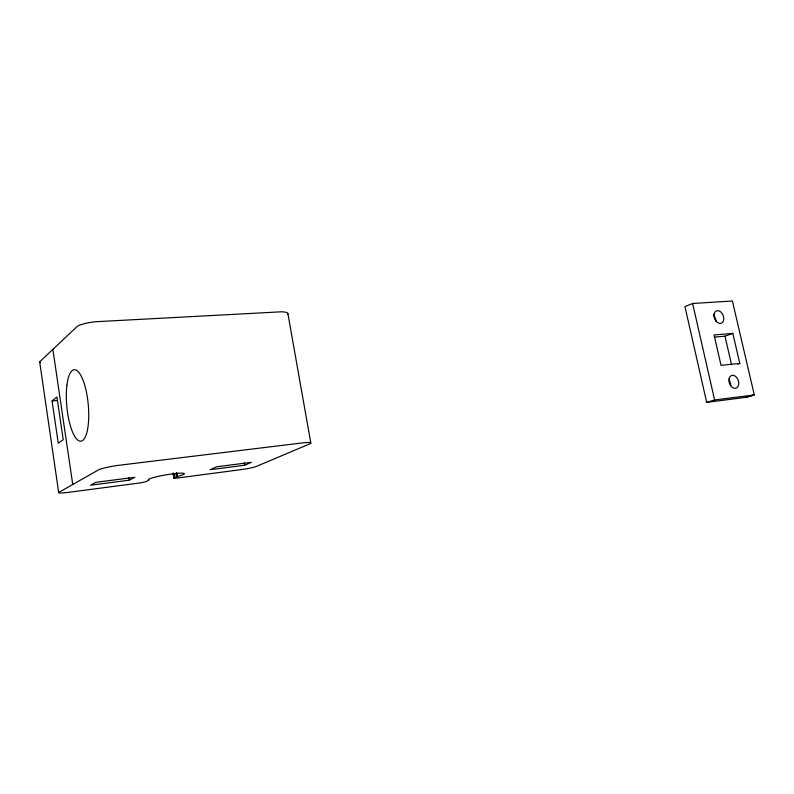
<?xml version="1.0" encoding="UTF-8"?>
<svg xmlns="http://www.w3.org/2000/svg" width="794" height="794" viewBox="0 0 794 794"><rect width="100%" height="100%" fill="white"/><g stroke="black" fill="none" stroke-linecap="round" stroke-linejoin="round"><path stroke-width="1.19" d="M40.166 362.64A12.466 2.491 -7.3 0 1 39.799 361.677L77.355 326.294A18.173 4.069 -7.3 0 1 95.856 321.719L280.897 311.824A16.148 3.533 -9.3 0 1 287.785 314.106M52.067 400.96L56.94 397.01L63.212 439.727L58.25 443.171L52.067 400.96L57.009 400.523M129.134 480.201L134.861 477.293L95.866 482.305L90.506 485.213L129.134 480.201L128.757 477.799M173.886 478.077L179.573 475.854A18.252 1.916 -9.6 0 0 172.328 473.909A18.252 1.916 -9.6 0 0 148.508 479.913L149.024 480.132L145.62 481.789L141.084 482.792L68.195 492.379A12.664 1.32 -9.2 0 1 58.816 492.389L98.972 469.631A18.48 2.154 -9.2 0 1 117.869 465.413L303.993 442.724A16.406 1.866 -10.2 0 1 310.196 443.707L256.601 466.316A11.235 1.151 -10.1 0 1 241.942 469.522L176.01 478.196L173.886 478.077L173.112 473.204M244.641 465.244L251.39 462.316L216.633 466.793L210.172 469.711L244.641 465.244L244.224 462.813M692.616 303.497L684.934 306.583L706.68 402.36L746.271 397.308L754.3 394.936L732.396 301.005L692.616 303.497L714.62 399.968L754.3 394.936M714.431 337.083L724.962 336.19L732.812 333.381L739.79 363.404L737.517 364.148M706.68 402.36L714.62 399.968M745.427 397.417L753.456 395.055M739.79 363.404L721.041 365.359L714.054 334.949L732.812 333.381M724.962 336.19L731.582 364.813M287.875 313.551L310.831 443.012M176.854 472.777L177.439 476.42M176.566 472.916L177.141 476.559M175.831 473.224L176.427 476.896M174.094 474.048L174.68 477.71M173.31 473.115L174.085 477.988M52.87 349.38L72.75 484.489M39.7 362.024L58.696 492.588M729.2 380.604A6.689 4.655 71 0 1 730.798 385.447M713.389 315.238A6.62 4.595 68.6 0 1 716.009 321.302M714.074 314.146A6.67 4.595 68.6 0 0 720.386 323.466A6.67 4.595 68.6 0 0 722.193 313.521A6.67 4.595 68.6 0 0 714.074 314.146M729.031 379.056A6.739 4.665 71 0 0 735.373 388.355A6.739 4.665 71 0 0 737.14 378.073A6.739 4.665 71 0 0 729.031 379.056M66.904 385.288A35.899 10.759 84.7 0 0 79.757 441.107A35.899 10.759 84.7 0 0 85.96 389.973A35.899 10.759 84.7 0 0 66.904 385.288"/></g></svg>
